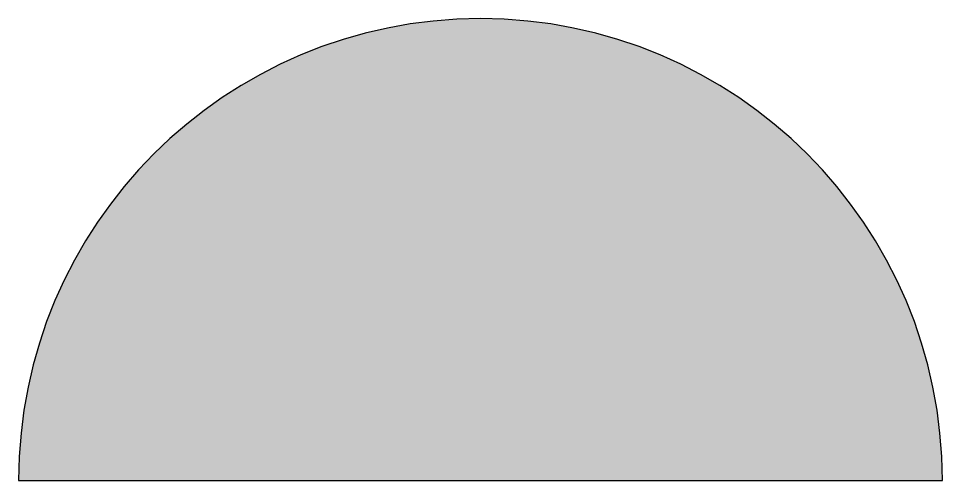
# Model space of a CAD drawing. Header units: inches. Extents: x -14.4 to 14.4, y 0 to 14.4.
import ezdxf

# ---------------------------------------------------------------- set-up
doc = ezdxf.new("R2010")
doc.units = ezdxf.units.IN
doc.header["$LTSCALE"] = 0.5
doc.header["$MEASUREMENT"] = 0
doc.layers.get('Defpoints').update_dxf_attribs({"color": 27})

msp = doc.modelspace()

# ---------------------------------------------------------------- hatches: boundary and pattern name
h = msp.add_hatch(color=256)
h.dxf.hatch_style = 1
edge = h.paths.add_edge_path()
edge.add_line((-14.398, 0), (14.398, 0))
edge.add_arc((0, 0), 14.398, 0, 180)

# ---------------------------------------------------------------- linework, layer by layer
msp.add_lwpolyline([(-14.398, 0), (14.398, 0, 1)], format="xyb", close=True)
at = {"layer": 'Defpoints'}
msp.add_point((0, 0), dxfattribs=at)

doc.saveas('drawing.dxf')
